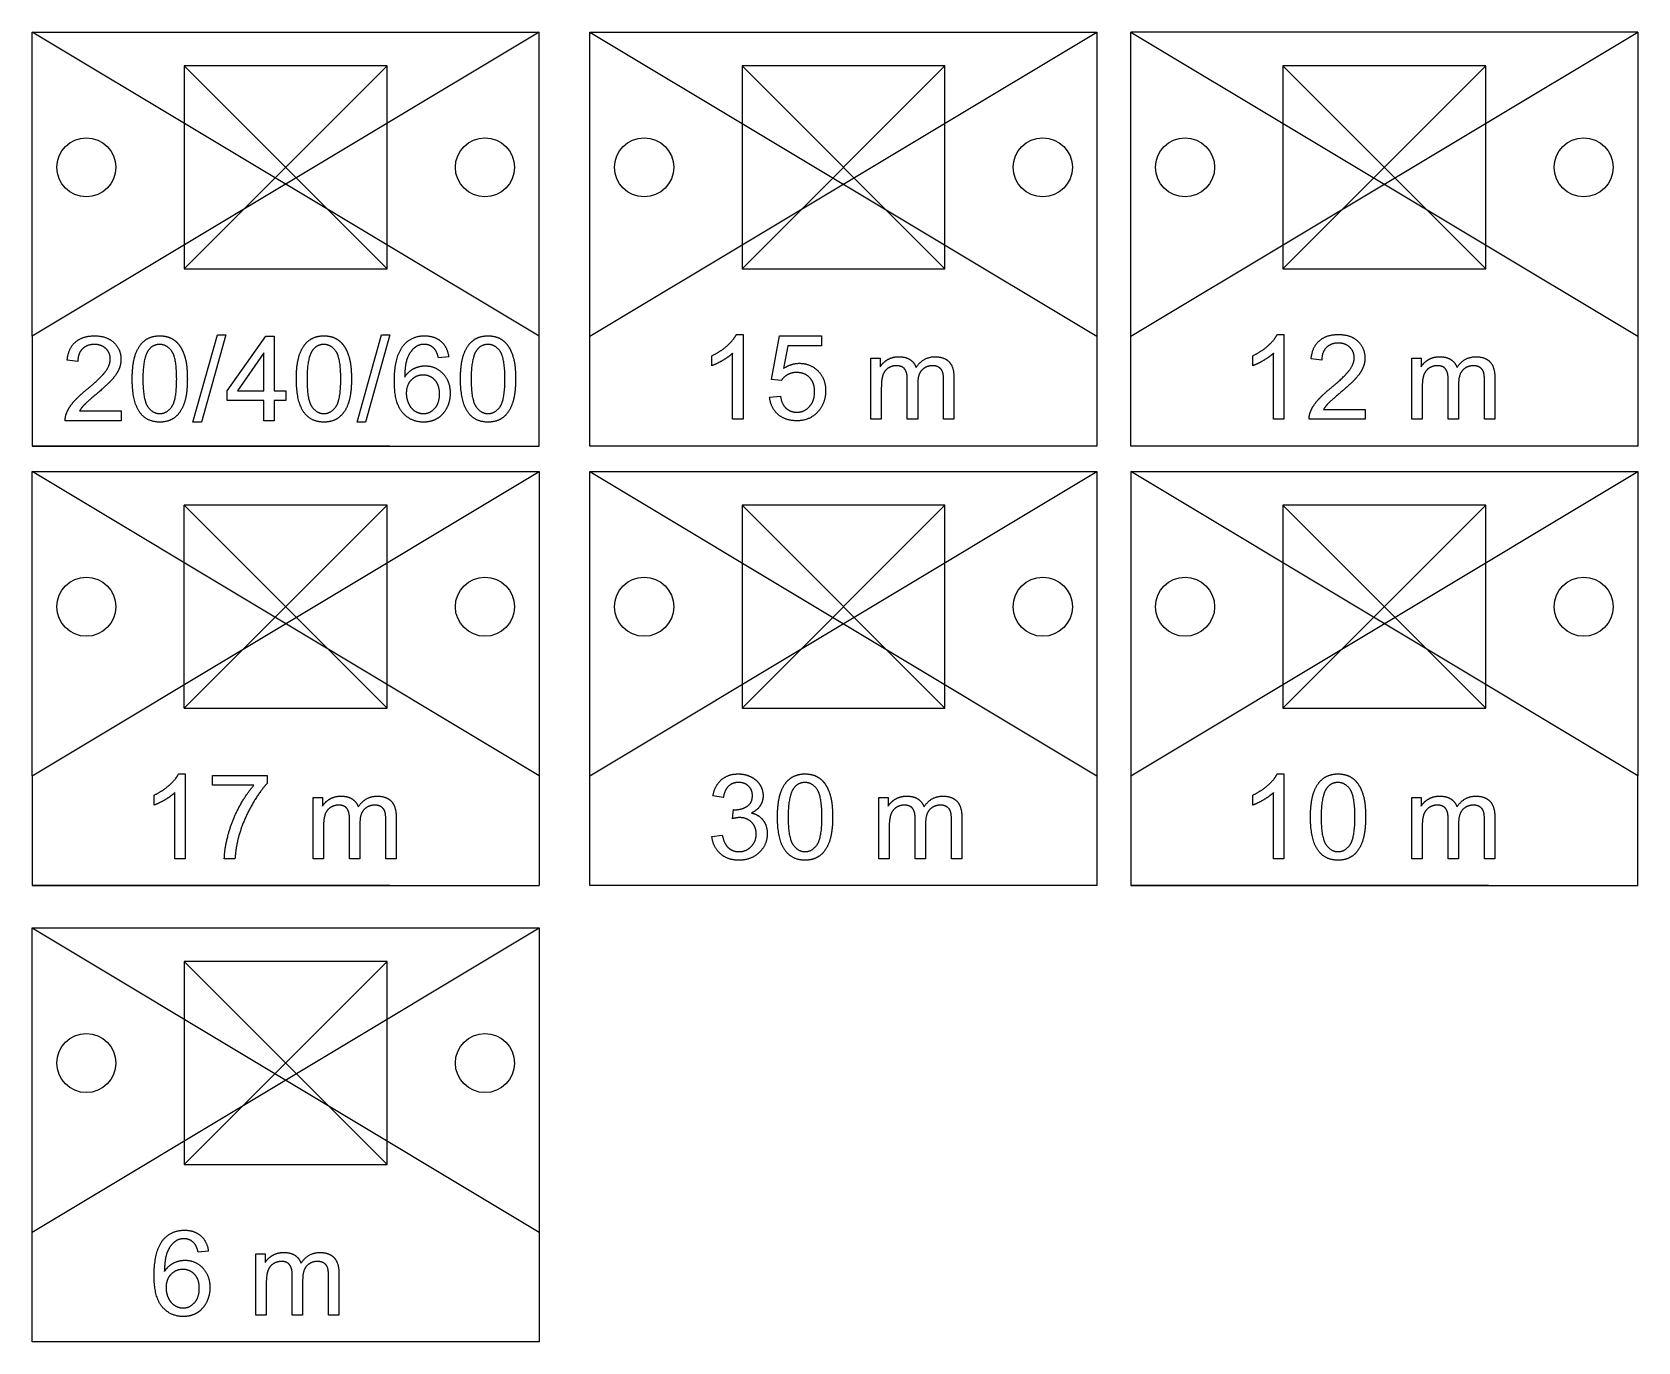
# Model space of a CAD drawing. Header units: millimetres. Extents: x -48 to 47, y -69.5 to 8.
import ezdxf

# ---------------------------------------------------------------- set-up
doc = ezdxf.new("R2010")
doc.units = ezdxf.units.MM
doc.layers.get('0').update_dxf_attribs({"linetype": 'CONTINUOUS'})

msp = doc.modelspace()

# ---------------------------------------------------------------- linework, layer by layer
for p, q in [((-18, -10), (-48, 8)), ((-48, 8), (-18, 8)), ((-48, -10), (-48, 8)), ((-15, 8), (15, 8)), ((-15, -10), (15, 8)), ((15, 8), (15, -10)), ((17, -10), (17, 8)), ((47, 8), (47, -10)), ((-27, 6), (-39, -6)), ((-39, 6), (-39, -6)), ((6, 6), (-6, -6)), ((-6, 6), (6, -6)), ((38, 6), (26, -6)), ((26, 6), (26, -6)), ((-39, -6), (-27, -6)), ((26, -6), (38, -6)), ((-6.337, -9.892), (-5.942, -9.892)), ((-5.942, -9.892), (-5.942, -14.912)), ((-4.26, -12.548), (-3.776, -9.98)), ((-3.776, -9.98), (-1.289, -9.98)), ((-1.289, -9.98), (-1.289, -10.567)), ((25.663, -9.892), (26.058, -9.892)), ((26.058, -9.892), (26.058, -14.912)), ((-23.356, -11.216), (-23.967, -11.264)), ((-7.783, -11.74), (-7.783, -11.147)), ((-6.555, -14.912), (-6.555, -11)), ((-3.285, -10.567), (-3.554, -11.911)), ((-1.289, -10.567), (-3.285, -10.567)), ((1.627, -14.912), (1.627, -11.29)), ((1.627, -11.29), (2.176, -11.29)), ((2.176, -11.29), (2.176, -11.798)), ((24.217, -11.74), (24.217, -11.147)), ((25.445, -14.912), (25.445, -11)), ((28.299, -11.402), (27.668, -11.338)), ((33.627, -14.912), (33.627, -11.29)), ((33.627, -11.29), (34.176, -11.29)), ((34.176, -11.29), (34.176, -11.798)), ((-45.294, -11.482), (-45.925, -11.417)), ((-3.684, -12.623), (-4.26, -12.548)), ((2.241, -13.033), (2.241, -14.912)), ((3.779, -14.912), (3.779, -12.559)), ((4.393, -12.808), (4.393, -14.912)), ((5.924, -14.912), (5.924, -12.63)), ((6.535, -12.426), (6.535, -14.912)), ((34.241, -13.033), (34.241, -14.912)), ((35.779, -14.912), (35.779, -12.559)), ((36.393, -12.808), (36.393, -14.912)), ((37.924, -14.912), (37.924, -12.63)), ((38.535, -12.426), (38.535, -14.912)), ((-4.369, -13.602), (-3.725, -13.548)), ((-42.736, -14.992), (-46.041, -14.992)), ((-45.188, -14.402), (-42.736, -14.402)), ((-42.736, -14.402), (-42.736, -14.992)), ((-5.942, -14.912), (-6.555, -14.912)), ((2.241, -14.912), (1.627, -14.912)), ((4.393, -14.912), (3.779, -14.912)), ((6.535, -14.912), (5.924, -14.912)), ((26.058, -14.912), (25.445, -14.912)), ((30.857, -14.912), (27.552, -14.912)), ((28.405, -14.322), (30.857, -14.322)), ((30.857, -14.322), (30.857, -14.912)), ((34.241, -14.912), (33.627, -14.912)), ((36.393, -14.912), (35.779, -14.912)), ((38.535, -14.912), (37.924, -14.912)), ((-26.836, -16.5), (-48, -16.5)), ((6.164, -16.5), (-15, -16.5)), ((38.164, -16.5), (17, -16.5)), ((-48, -36), (-48, -18)), ((-48, -36), (-18, -18)), ((-15, -36), (15, -18)), ((-15, -18), (15, -18)), ((15, -18), (15, -36)), ((17, -36), (47, -18)), ((17, -18), (47, -18)), ((47, -18), (47, -36)), ((-27, -20), (-39, -20)), ((6, -20), (-6, -20)), ((6, -20), (-6, -32)), ((6, -32), (6, -20)), ((26, -20), (26, -32)), ((26, -20), (38, -32)), ((38, -20), (26, -20)), ((-39, -32), (-27, -32)), ((-48, -36), (-48, -42.5)), ((-39.337, -35.892), (-38.942, -35.892)), ((-38.942, -35.892), (-38.942, -40.912)), ((-37.328, -36.567), (-37.328, -35.977)), ((-37.328, -35.977), (-34.092, -35.977)), ((-34.092, -35.977), (-34.092, -36.454)), ((-18, -36), (-18, -42.5)), ((25.663, -35.892), (26.058, -35.892)), ((26.058, -35.892), (26.058, -40.912)), ((-39.555, -40.912), (-39.555, -37)), ((-34.879, -36.567), (-37.328, -36.567)), ((25.445, -40.912), (25.445, -37)), ((-40.783, -37.74), (-40.783, -37.147)), ((-31.373, -40.912), (-31.373, -37.29)), ((-31.373, -37.29), (-30.824, -37.29)), ((-30.824, -37.29), (-30.824, -37.798)), ((-7.108, -37.297), (-7.722, -37.188)), ((2.094, -40.912), (2.094, -37.29)), ((2.094, -37.29), (2.643, -37.29)), ((2.643, -37.29), (2.643, -37.798)), ((24.217, -37.74), (24.217, -37.147)), ((33.627, -40.912), (33.627, -37.29)), ((33.627, -37.29), (34.176, -37.29)), ((34.176, -37.29), (34.176, -37.798)), ((-29.221, -40.912), (-29.221, -38.559)), ((-28.607, -38.808), (-28.607, -40.912)), ((-27.076, -40.912), (-27.076, -38.63)), ((-26.465, -38.426), (-26.465, -40.912)), ((-6.573, -38.545), (-6.504, -38.006)), ((4.246, -40.912), (4.246, -38.559)), ((4.86, -38.808), (4.86, -40.912)), ((6.391, -40.912), (6.391, -38.63)), ((7.002, -38.426), (7.002, -40.912)), ((35.779, -40.912), (35.779, -38.559)), ((36.393, -38.808), (36.393, -40.912)), ((37.924, -40.912), (37.924, -38.63)), ((38.535, -38.426), (38.535, -40.912)), ((-30.759, -39.033), (-30.759, -40.912)), ((-7.783, -39.592), (-7.169, -39.51)), ((2.708, -39.033), (2.708, -40.912)), ((34.241, -39.033), (34.241, -40.912)), ((-38.942, -40.912), (-39.555, -40.912)), ((-35.998, -40.912), (-36.629, -40.912)), ((-30.759, -40.912), (-31.373, -40.912)), ((-28.607, -40.912), (-29.221, -40.912)), ((-26.465, -40.912), (-27.076, -40.912)), ((2.708, -40.912), (2.094, -40.912)), ((4.86, -40.912), (4.246, -40.912)), ((7.002, -40.912), (6.391, -40.912)), ((26.058, -40.912), (25.445, -40.912)), ((34.241, -40.912), (33.627, -40.912)), ((36.393, -40.912), (35.779, -40.912)), ((38.535, -40.912), (37.924, -40.912)), ((-48, -42.5), (-18, -42.5)), ((-26.836, -42.5), (-48, -42.5)), ((6.164, -42.5), (-15, -42.5)), ((38.164, -42.5), (17, -42.5)), ((-48, -63), (-18, -45)), ((-48, -45), (-18, -45)), ((-18, -45), (-18, -63)), ((-39, -47), (-39, -59)), ((-27, -47), (-39, -47)), ((-39, -47), (-27, -59)), ((-37.57, -64.136), (-38.181, -64.184)), ((-34.76, -67.912), (-34.76, -64.29)), ((-34.76, -64.29), (-34.211, -64.29)), ((-34.211, -64.29), (-34.211, -64.798)), ((-29.852, -65.426), (-29.852, -67.912)), ((-34.146, -66.033), (-34.146, -67.912)), ((-32.608, -67.912), (-32.608, -65.559)), ((-31.994, -65.808), (-31.994, -67.912)), ((-30.463, -67.912), (-30.463, -65.63)), ((-34.146, -67.912), (-34.76, -67.912)), ((-31.994, -67.912), (-32.608, -67.912)), ((-29.852, -67.912), (-30.463, -67.912)), ((-26.836, -69.5), (-48, -69.5))]:
    msp.add_line(p, q)
for points in [[(-48, -16.5), (-18, -16.5), (-18, -10), (-18, 8), (-48, -10)], [(-15, -10), (-15, 8), (15, -10), (15, -16.5), (-15, -16.5)], [(47, -10), (47, -16.5), (17, -16.5), (17, -10), (47, 8), (17, 8)], [(-27, -6), (-27, 6), (-39, 6)], [(6, 6), (-6, 6), (-6, -6), (6, -6)], [(38, -6), (38, 6), (26, 6)], [(-38.483, -15.077), (-37.033, -9.907), (-36.542, -9.907), (-37.988, -15.077)], [(-34.284, -14.992), (-34.284, -13.795), (-36.453, -13.795), (-36.453, -13.232), (-34.172, -9.992), (-33.67, -9.992), (-33.67, -13.232), (-32.995, -13.232), (-32.995, -13.795), (-33.67, -13.795), (-33.67, -14.992)], [(-28.772, -15.077), (-27.323, -9.907), (-26.832, -9.907), (-28.278, -15.077)], [(-34.284, -13.232), (-34.284, -10.977), (-35.85, -13.232)], [(-18, -36), (-48, -18), (-18, -18)], [(15, -36), (15, -42.5), (-15, -42.5), (-15, -36), (-15, -18)], [(47, -36), (17, -18), (17, -36), (17, -42.5), (47, -42.5)], [(-27, -32), (-27, -20), (-39, -32), (-39, -20)], [(-6, -32), (6, -32), (-6, -20)], [(38, -32), (38, -20), (26, -32)], [(-18, -63), (-18, -69.5), (-48, -69.5), (-48, -63), (-48, -45)], [(-27, -47), (-39, -59), (-27, -59)]]:
    msp.add_lwpolyline(points, close=True)
for centre in [(-44.792, 0), (-21.208, 0), (-11.792, 0), (11.792, 0), (20.208, 0), (43.792, 0), (-44.792, -26), (-21.208, -26), (-11.792, -26), (11.792, -26), (20.208, -26), (43.792, -26), (-44.792, -53), (-21.208, -53)]:
    msp.add_circle(centre, 1.75)
for points in [[(-45.925, -11.417), (-45.86, -10.711), (-45.437, -10.341)], [(-45.437, -10.341), (-45.014, -9.971), (-44.301, -9.971)], [(-44.301, -9.971), (-43.581, -9.971), (-43.162, -10.37)], [(-43.162, -10.37), (-42.742, -10.769), (-42.742, -11.359)], [(-41.895, -11.099), (-41.712, -10.558), (-41.353, -10.265)], [(-41.353, -10.265), (-40.993, -9.971), (-40.447, -9.971)], [(-40.447, -9.971), (-40.045, -9.971), (-39.741, -10.133)], [(-39.741, -10.133), (-39.438, -10.295), (-39.24, -10.601)], [(-32.185, -11.099), (-32.002, -10.558), (-31.643, -10.265)], [(-31.643, -10.265), (-31.283, -9.971), (-30.737, -9.971)], [(-30.737, -9.971), (-30.335, -9.971), (-30.031, -10.133)], [(-30.031, -10.133), (-29.727, -10.295), (-29.53, -10.601)], [(-26.034, -10.544), (-25.566, -9.971), (-24.775, -9.971)], [(-24.775, -9.971), (-24.185, -9.971), (-23.808, -10.302)], [(-23.808, -10.302), (-23.431, -10.633), (-23.356, -11.216)], [(-22.475, -11.099), (-22.292, -10.558), (-21.932, -10.265)], [(-21.932, -10.265), (-21.573, -9.971), (-21.027, -9.971)], [(-21.027, -9.971), (-20.624, -9.971), (-20.321, -10.133)], [(-20.321, -10.133), (-20.017, -10.295), (-19.82, -10.601)], [(-6.883, -10.56), (-6.497, -10.216), (-6.337, -9.892)], [(25.117, -10.56), (25.503, -10.216), (25.663, -9.892)], [(27.668, -11.338), (27.733, -10.632), (28.156, -10.262)], [(28.156, -10.262), (28.579, -9.892), (29.292, -9.892)], [(29.278, -10.4), (28.835, -10.4), (28.569, -10.666)], [(29.959, -10.65), (29.698, -10.4), (29.278, -10.4)], [(29.292, -9.892), (30.011, -9.892), (30.431, -10.291)], [(30.431, -10.291), (30.85, -10.69), (30.85, -11.28)], [(-45.024, -10.746), (-45.29, -11.012), (-45.294, -11.482)], [(-44.315, -10.48), (-44.758, -10.48), (-45.024, -10.746)], [(-43.634, -10.73), (-43.895, -10.48), (-44.315, -10.48)], [(-43.66, -12.084), (-43.373, -11.694), (-43.373, -11.346)], [(-43.373, -11.346), (-43.373, -10.981), (-43.634, -10.73)], [(-42.742, -11.359), (-42.742, -11.66), (-42.865, -11.949)], [(-42.077, -12.526), (-42.077, -11.639), (-41.895, -11.099)], [(-41.129, -10.838), (-41.446, -11.295), (-41.446, -12.526)], [(-40.454, -10.48), (-40.877, -10.48), (-41.129, -10.838)], [(-39.736, -10.885), (-40.024, -10.48), (-40.454, -10.48)], [(-39.448, -12.526), (-39.448, -11.291), (-39.736, -10.885)], [(-39.24, -10.601), (-39.042, -10.906), (-38.929, -11.344)], [(-38.929, -11.344), (-38.817, -11.782), (-38.817, -12.526)], [(-32.367, -12.526), (-32.367, -11.639), (-32.185, -11.099)], [(-31.419, -10.838), (-31.736, -11.295), (-31.736, -12.526)], [(-30.744, -10.48), (-31.167, -10.48), (-31.419, -10.838)], [(-30.026, -10.885), (-30.314, -10.48), (-30.744, -10.48)], [(-29.738, -12.526), (-29.738, -11.291), (-30.026, -10.885)], [(-29.53, -10.601), (-29.332, -10.906), (-29.219, -11.344)], [(-29.219, -11.344), (-29.107, -11.782), (-29.107, -12.526)], [(-26.569, -12.652), (-26.569, -11.203), (-26.034, -10.544)], [(-25.785, -11.257), (-25.952, -11.663), (-25.959, -12.413)], [(-25.328, -10.64), (-25.618, -10.851), (-25.785, -11.257)], [(-24.813, -10.476), (-25.106, -10.476), (-25.328, -10.64)], [(-24.199, -10.739), (-24.448, -10.476), (-24.813, -10.476)], [(-23.967, -11.264), (-24.049, -10.902), (-24.199, -10.739)], [(-22.657, -12.526), (-22.657, -11.639), (-22.475, -11.099)], [(-21.709, -10.838), (-22.026, -11.295), (-22.026, -12.526)], [(-21.034, -10.48), (-21.457, -10.48), (-21.709, -10.838)], [(-20.316, -10.885), (-20.604, -10.48), (-21.034, -10.48)], [(-20.028, -12.526), (-20.028, -11.291), (-20.316, -10.885)], [(-19.82, -10.601), (-19.622, -10.906), (-19.509, -11.344)], [(-19.509, -11.344), (-19.397, -11.782), (-19.397, -12.526)], [(-7.783, -11.147), (-7.268, -10.905), (-6.883, -10.56)], [(-6.555, -11), (-6.777, -11.211), (-7.137, -11.423)], [(2.176, -11.798), (2.346, -11.532), (2.629, -11.37)], [(2.629, -11.37), (2.912, -11.208), (3.274, -11.208)], [(3.274, -11.208), (3.676, -11.208), (3.934, -11.375)], [(3.934, -11.375), (4.191, -11.542), (4.297, -11.842)], [(4.297, -11.842), (4.727, -11.208), (5.416, -11.208)], [(5.416, -11.208), (5.955, -11.208), (6.245, -11.506)], [(24.217, -11.147), (24.732, -10.905), (25.117, -10.56)], [(25.445, -11), (25.223, -11.211), (24.863, -11.423)], [(28.569, -10.666), (28.303, -10.932), (28.299, -11.402)], [(29.933, -12.004), (30.219, -11.614), (30.219, -11.266)], [(30.219, -11.266), (30.219, -10.901), (29.959, -10.65)], [(30.85, -11.28), (30.85, -11.58), (30.728, -11.87)], [(34.176, -11.798), (34.346, -11.532), (34.629, -11.37)], [(34.629, -11.37), (34.912, -11.208), (35.274, -11.208)], [(35.274, -11.208), (35.676, -11.208), (35.934, -11.375)], [(35.934, -11.375), (36.191, -11.542), (36.297, -11.842)], [(36.297, -11.842), (36.727, -11.208), (37.416, -11.208)], [(37.416, -11.208), (37.955, -11.208), (38.245, -11.506)], [(-44.762, -13.143), (-43.946, -12.475), (-43.66, -12.084)], [(-42.865, -11.949), (-42.988, -12.239), (-43.273, -12.56)], [(-25.959, -12.413), (-25.737, -12.076), (-25.416, -11.912)], [(-24.867, -12.291), (-25.283, -12.291), (-25.573, -12.589)], [(-25.416, -11.912), (-25.096, -11.748), (-24.745, -11.748)], [(-24.172, -12.589), (-24.448, -12.291), (-24.867, -12.291)], [(-24.745, -11.748), (-24.131, -11.748), (-23.699, -12.2)], [(-23.699, -12.2), (-23.268, -12.652), (-23.268, -13.368)], [(-7.137, -11.423), (-7.497, -11.634), (-7.783, -11.74)], [(-3.309, -12.274), (-3.547, -12.409), (-3.684, -12.623)], [(-3.554, -11.911), (-3.104, -11.597), (-2.609, -11.597)], [(-2.773, -12.139), (-3.07, -12.139), (-3.309, -12.274)], [(-2.001, -12.443), (-2.296, -12.139), (-2.773, -12.139)], [(-2.609, -11.597), (-1.955, -11.597), (-1.504, -12.05)], [(-1.504, -12.05), (-1.054, -12.504), (-1.054, -13.217)], [(2.339, -12.276), (2.241, -12.538), (2.241, -13.033)], [(2.658, -11.877), (2.438, -12.013), (2.339, -12.276)], [(3.138, -11.74), (2.878, -11.74), (2.658, -11.877)], [(3.629, -11.945), (3.479, -11.74), (3.138, -11.74)], [(3.779, -12.559), (3.779, -12.149), (3.629, -11.945)], [(4.645, -11.994), (4.393, -12.248), (4.393, -12.808)], [(5.279, -11.74), (4.897, -11.74), (4.645, -11.994)], [(5.648, -11.839), (5.491, -11.74), (5.279, -11.74)], [(5.864, -12.1), (5.805, -11.938), (5.648, -11.839)], [(5.924, -12.63), (5.924, -12.262), (5.864, -12.1)], [(6.245, -11.506), (6.535, -11.805), (6.535, -12.426)], [(24.863, -11.423), (24.503, -11.634), (24.217, -11.74)], [(28.831, -13.063), (29.646, -12.395), (29.933, -12.004)], [(30.728, -11.87), (30.605, -12.16), (30.32, -12.48)], [(34.339, -12.276), (34.241, -12.538), (34.241, -13.033)], [(34.658, -11.877), (34.438, -12.013), (34.339, -12.276)], [(35.138, -11.74), (34.878, -11.74), (34.658, -11.877)], [(35.629, -11.945), (35.479, -11.74), (35.138, -11.74)], [(35.779, -12.559), (35.779, -12.149), (35.629, -11.945)], [(36.645, -11.994), (36.393, -12.248), (36.393, -12.808)], [(37.279, -11.74), (36.897, -11.74), (36.645, -11.994)], [(37.648, -11.839), (37.491, -11.74), (37.279, -11.74)], [(37.864, -12.1), (37.805, -11.938), (37.648, -11.839)], [(37.924, -12.63), (37.924, -12.262), (37.864, -12.1)], [(38.245, -11.506), (38.535, -11.805), (38.535, -12.426)], [(-45.565, -13.9), (-45.287, -13.573), (-44.762, -13.143)], [(-43.273, -12.56), (-43.558, -12.881), (-44.219, -13.44)], [(-41.583, -14.559), (-42.077, -13.934), (-42.077, -12.526)], [(-41.446, -12.526), (-41.446, -13.757), (-41.158, -14.165)], [(-39.736, -14.163), (-39.448, -13.754), (-39.448, -12.526)], [(-38.817, -12.526), (-38.817, -13.406), (-38.998, -13.946)], [(-31.873, -14.559), (-32.367, -13.934), (-32.367, -12.526)], [(-31.736, -12.526), (-31.736, -13.757), (-31.448, -14.165)], [(-30.026, -14.163), (-29.738, -13.754), (-29.738, -12.526)], [(-29.107, -12.526), (-29.107, -13.406), (-29.287, -13.946)], [(-26.085, -14.513), (-26.569, -13.948), (-26.569, -12.652)], [(-25.573, -12.589), (-25.863, -12.887), (-25.863, -13.372)], [(-23.895, -13.406), (-23.895, -12.887), (-24.172, -12.589)], [(-22.163, -14.559), (-22.657, -13.934), (-22.657, -12.526)], [(-22.026, -12.526), (-22.026, -13.757), (-21.738, -14.165)], [(-20.316, -14.163), (-20.028, -13.754), (-20.028, -12.526)], [(-19.397, -12.526), (-19.397, -13.406), (-19.577, -13.946)], [(-2.013, -14.158), (-1.706, -13.824), (-1.706, -13.272)], [(-1.706, -13.272), (-1.706, -12.746), (-2.001, -12.443)], [(-1.054, -13.217), (-1.054, -13.896), (-1.45, -14.39)], [(28.028, -13.821), (28.306, -13.493), (28.831, -13.063)], [(30.32, -12.48), (30.035, -12.801), (29.374, -13.36)], [(-45.969, -14.565), (-45.843, -14.228), (-45.565, -13.9)], [(-44.929, -14.069), (-45.086, -14.235), (-45.188, -14.402)], [(-44.219, -13.44), (-44.772, -13.904), (-44.929, -14.069)], [(-41.158, -14.165), (-40.87, -14.572), (-40.447, -14.572)], [(-40.447, -14.572), (-40.024, -14.572), (-39.736, -14.163)], [(-38.998, -13.946), (-39.178, -14.487), (-39.538, -14.782)], [(-31.448, -14.165), (-31.16, -14.572), (-30.737, -14.572)], [(-30.737, -14.572), (-30.314, -14.572), (-30.026, -14.163)], [(-29.287, -13.946), (-29.468, -14.487), (-29.828, -14.782)], [(-25.863, -13.372), (-25.863, -13.689), (-25.728, -13.979)], [(-25.728, -13.979), (-25.594, -14.269), (-25.352, -14.421)], [(-24.175, -14.258), (-23.895, -13.945), (-23.895, -13.406)], [(-23.471, -14.243), (-23.674, -14.647), (-24.028, -14.862)], [(-23.268, -13.368), (-23.268, -13.839), (-23.471, -14.243)], [(-21.738, -14.165), (-21.45, -14.572), (-21.027, -14.572)], [(-21.027, -14.572), (-20.604, -14.572), (-20.316, -14.163)], [(-19.577, -13.946), (-19.758, -14.487), (-20.118, -14.782)], [(-3.876, -14.615), (-4.308, -14.233), (-4.369, -13.602)], [(-3.725, -13.548), (-3.653, -14.018), (-3.392, -14.255)], [(-2.763, -14.493), (-2.319, -14.493), (-2.013, -14.158)], [(27.624, -14.486), (27.75, -14.148), (28.028, -13.821)], [(28.664, -13.989), (28.507, -14.155), (28.405, -14.322)], [(29.374, -13.36), (28.821, -13.824), (28.664, -13.989)], [(-46.041, -14.992), (-46.047, -14.77), (-45.969, -14.565)], [(-40.447, -15.077), (-41.17, -15.077), (-41.583, -14.559)], [(-39.538, -14.782), (-39.898, -15.077), (-40.447, -15.077)], [(-30.737, -15.077), (-31.46, -15.077), (-31.873, -14.559)], [(-29.828, -14.782), (-30.188, -15.077), (-30.737, -15.077)], [(-24.833, -15.077), (-25.601, -15.077), (-26.085, -14.513)], [(-25.352, -14.421), (-25.109, -14.572), (-24.843, -14.572)], [(-24.843, -14.572), (-24.455, -14.572), (-24.175, -14.258)], [(-24.028, -14.862), (-24.383, -15.077), (-24.833, -15.077)], [(-21.027, -15.077), (-21.75, -15.077), (-22.163, -14.559)], [(-20.118, -14.782), (-20.478, -15.077), (-21.027, -15.077)], [(-2.763, -14.997), (-3.445, -14.997), (-3.876, -14.615)], [(-3.392, -14.255), (-3.131, -14.493), (-2.763, -14.493)], [(-1.45, -14.39), (-1.931, -14.997), (-2.763, -14.997)], [(27.552, -14.912), (27.545, -14.69), (27.624, -14.486)], [(-39.883, -36.56), (-39.497, -36.216), (-39.337, -35.892)], [(-7.21, -36.231), (-6.811, -35.892), (-6.218, -35.892)], [(-6.218, -35.892), (-5.809, -35.892), (-5.464, -36.067)], [(-5.464, -36.067), (-5.12, -36.243), (-4.937, -36.546)], [(-3.177, -36.185), (-2.817, -35.892), (-2.272, -35.892)], [(-2.272, -35.892), (-1.869, -35.892), (-1.566, -36.054)], [(-1.566, -36.054), (-1.262, -36.216), (-1.064, -36.521)], [(25.117, -36.56), (25.503, -36.216), (25.663, -35.892)], [(28.356, -36.185), (28.715, -35.892), (29.261, -35.892)], [(29.261, -35.892), (29.663, -35.892), (29.967, -36.054)], [(29.967, -36.054), (30.271, -36.216), (30.468, -36.521)], [(-40.783, -37.147), (-40.268, -36.905), (-39.883, -36.56)], [(-39.555, -37), (-39.777, -37.211), (-40.137, -37.423)], [(-35.761, -37.875), (-35.347, -37.099), (-34.879, -36.567)], [(-34.092, -36.454), (-34.569, -36.963), (-35.038, -37.805)], [(-7.722, -37.188), (-7.609, -36.57), (-7.21, -36.231)], [(-6.801, -36.621), (-7.04, -36.847), (-7.108, -37.297)], [(-6.204, -36.396), (-6.562, -36.396), (-6.801, -36.621)], [(-5.614, -36.618), (-5.843, -36.396), (-6.204, -36.396)], [(-5.386, -37.177), (-5.386, -36.84), (-5.614, -36.618)], [(-4.937, -36.546), (-4.755, -36.85), (-4.755, -37.191)], [(-3.902, -38.446), (-3.902, -37.559), (-3.72, -37.019)], [(-3.72, -37.019), (-3.537, -36.478), (-3.177, -36.185)], [(-2.954, -36.758), (-3.271, -37.215), (-3.271, -38.446)], [(-2.279, -36.4), (-2.701, -36.4), (-2.954, -36.758)], [(-1.561, -36.806), (-1.849, -36.4), (-2.279, -36.4)], [(-1.272, -38.446), (-1.272, -37.211), (-1.561, -36.806)], [(-1.064, -36.521), (-0.867, -36.826), (-0.754, -37.264)], [(24.217, -37.147), (24.732, -36.905), (25.117, -36.56)], [(25.445, -37), (25.223, -37.211), (24.863, -37.423)], [(27.631, -38.446), (27.631, -37.559), (27.813, -37.019)], [(27.813, -37.019), (27.996, -36.478), (28.356, -36.185)], [(28.579, -36.758), (28.262, -37.215), (28.262, -38.446)], [(29.254, -36.4), (28.831, -36.4), (28.579, -36.758)], [(29.972, -36.806), (29.684, -36.4), (29.254, -36.4)], [(30.26, -38.446), (30.26, -37.211), (29.972, -36.806)], [(30.468, -36.521), (30.666, -36.826), (30.779, -37.264)], [(-40.137, -37.423), (-40.497, -37.634), (-40.783, -37.74)], [(-36.397, -39.486), (-36.176, -38.651), (-35.761, -37.875)], [(-35.038, -37.805), (-35.507, -38.647), (-35.763, -39.538)], [(-30.824, -37.798), (-30.654, -37.532), (-30.371, -37.37)], [(-30.342, -37.877), (-30.562, -38.013), (-30.661, -38.276)], [(-30.371, -37.37), (-30.088, -37.208), (-29.726, -37.208)], [(-29.862, -37.74), (-30.122, -37.74), (-30.342, -37.877)], [(-29.371, -37.945), (-29.521, -37.74), (-29.862, -37.74)], [(-29.726, -37.208), (-29.324, -37.208), (-29.066, -37.375)], [(-29.221, -38.559), (-29.221, -38.149), (-29.371, -37.945)], [(-29.066, -37.375), (-28.809, -37.542), (-28.703, -37.842)], [(-28.703, -37.842), (-28.273, -37.208), (-27.584, -37.208)], [(-28.355, -37.994), (-28.607, -38.248), (-28.607, -38.808)], [(-27.721, -37.74), (-28.103, -37.74), (-28.355, -37.994)], [(-27.352, -37.839), (-27.509, -37.74), (-27.721, -37.74)], [(-27.584, -37.208), (-27.045, -37.208), (-26.755, -37.506)], [(-27.136, -38.1), (-27.195, -37.938), (-27.352, -37.839)], [(-26.755, -37.506), (-26.465, -37.805), (-26.465, -38.426)], [(-6.405, -38.013), (-6.013, -38.013), (-5.699, -37.808)], [(-5.699, -37.808), (-5.386, -37.604), (-5.386, -37.177)], [(-4.929, -37.781), (-5.103, -38.047), (-5.444, -38.204)], [(-4.755, -37.191), (-4.755, -37.515), (-4.929, -37.781)], [(-0.754, -37.264), (-0.641, -37.703), (-0.641, -38.446)], [(2.643, -37.798), (2.814, -37.532), (3.097, -37.37)], [(3.126, -37.877), (2.906, -38.013), (2.807, -38.276)], [(3.097, -37.37), (3.38, -37.208), (3.741, -37.208)], [(3.605, -37.74), (3.346, -37.74), (3.126, -37.877)], [(4.096, -37.945), (3.946, -37.74), (3.605, -37.74)], [(3.741, -37.208), (4.144, -37.208), (4.401, -37.375)], [(4.246, -38.559), (4.246, -38.149), (4.096, -37.945)], [(4.401, -37.375), (4.659, -37.542), (4.764, -37.842)], [(4.764, -37.842), (5.194, -37.208), (5.883, -37.208)], [(5.112, -37.994), (4.86, -38.248), (4.86, -38.808)], [(5.747, -37.74), (5.365, -37.74), (5.112, -37.994)], [(6.115, -37.839), (5.958, -37.74), (5.747, -37.74)], [(5.883, -37.208), (6.422, -37.208), (6.712, -37.506)], [(6.332, -38.1), (6.272, -37.938), (6.115, -37.839)], [(6.712, -37.506), (7.002, -37.805), (7.002, -38.426)], [(24.863, -37.423), (24.503, -37.634), (24.217, -37.74)], [(30.779, -37.264), (30.891, -37.703), (30.891, -38.446)], [(34.176, -37.798), (34.346, -37.532), (34.629, -37.37)], [(34.658, -37.877), (34.438, -38.013), (34.339, -38.276)], [(34.629, -37.37), (34.912, -37.208), (35.274, -37.208)], [(35.138, -37.74), (34.878, -37.74), (34.658, -37.877)], [(35.629, -37.945), (35.479, -37.74), (35.138, -37.74)], [(35.274, -37.208), (35.676, -37.208), (35.934, -37.375)], [(35.779, -38.559), (35.779, -38.149), (35.629, -37.945)], [(35.934, -37.375), (36.191, -37.542), (36.297, -37.842)], [(36.297, -37.842), (36.727, -37.208), (37.416, -37.208)], [(36.645, -37.994), (36.393, -38.248), (36.393, -38.808)], [(37.279, -37.74), (36.897, -37.74), (36.645, -37.994)], [(37.648, -37.839), (37.491, -37.74), (37.279, -37.74)], [(37.416, -37.208), (37.955, -37.208), (38.245, -37.506)], [(37.864, -38.1), (37.805, -37.938), (37.648, -37.839)], [(38.245, -37.506), (38.535, -37.805), (38.535, -38.426)], [(-30.661, -38.276), (-30.759, -38.538), (-30.759, -39.033)], [(-27.076, -38.63), (-27.076, -38.262), (-27.136, -38.1)], [(-6.139, -38.477), (-6.313, -38.477), (-6.573, -38.545)], [(-6.504, -38.006), (-6.443, -38.013), (-6.405, -38.013)], [(-5.437, -38.751), (-5.713, -38.477), (-6.139, -38.477)], [(-5.444, -38.204), (-5, -38.306), (-4.755, -38.629)], [(-5.161, -39.449), (-5.161, -39.026), (-5.437, -38.751)], [(-4.755, -38.629), (-4.509, -38.951), (-4.509, -39.435)], [(-3.407, -40.479), (-3.902, -39.855), (-3.902, -38.446)], [(-3.271, -38.446), (-3.271, -39.677), (-2.983, -40.085)], [(-1.561, -40.083), (-1.272, -39.674), (-1.272, -38.446)], [(-0.641, -38.446), (-0.641, -39.326), (-0.822, -39.867)], [(2.807, -38.276), (2.708, -38.538), (2.708, -39.033)], [(6.391, -38.63), (6.391, -38.262), (6.332, -38.1)], [(28.125, -40.479), (27.631, -39.855), (27.631, -38.446)], [(28.262, -38.446), (28.262, -39.677), (28.55, -40.085)], [(29.972, -40.083), (30.26, -39.674), (30.26, -38.446)], [(30.891, -38.446), (30.891, -39.326), (30.711, -39.867)], [(34.339, -38.276), (34.241, -38.538), (34.241, -39.033)], [(37.924, -38.63), (37.924, -38.262), (37.864, -38.1)], [(-36.629, -40.912), (-36.619, -40.322), (-36.397, -39.486)], [(-35.763, -39.538), (-35.947, -40.165), (-35.998, -40.912)], [(-7.287, -40.608), (-7.722, -40.216), (-7.783, -39.592)], [(-7.169, -39.51), (-7.064, -40.032), (-6.81, -40.262)], [(-5.459, -40.192), (-5.161, -39.892), (-5.161, -39.449)], [(-4.509, -39.435), (-4.509, -40.09), (-4.987, -40.545)], [(-0.822, -39.867), (-1.003, -40.407), (-1.363, -40.702)], [(30.711, -39.867), (30.53, -40.407), (30.17, -40.702)], [(-6.194, -41.001), (-6.852, -41.001), (-7.287, -40.608)], [(-6.81, -40.262), (-6.555, -40.493), (-6.191, -40.493)], [(-4.987, -40.545), (-5.464, -41.001), (-6.194, -41.001)], [(-6.191, -40.493), (-5.757, -40.493), (-5.459, -40.192)], [(-2.272, -40.997), (-2.995, -40.997), (-3.407, -40.479)], [(-2.983, -40.085), (-2.695, -40.493), (-2.272, -40.493)], [(-2.272, -40.493), (-1.849, -40.493), (-1.561, -40.083)], [(-1.363, -40.702), (-1.723, -40.997), (-2.272, -40.997)], [(29.261, -40.997), (28.538, -40.997), (28.125, -40.479)], [(28.55, -40.085), (28.838, -40.493), (29.261, -40.493)], [(29.261, -40.493), (29.684, -40.493), (29.972, -40.083)], [(30.17, -40.702), (29.81, -40.997), (29.261, -40.997)], [(-40.783, -65.572), (-40.783, -64.123), (-40.248, -63.465)], [(-40.248, -63.465), (-39.781, -62.892), (-38.989, -62.892)], [(-39.542, -63.56), (-39.832, -63.772), (-39.999, -64.177)], [(-39.027, -63.396), (-39.32, -63.396), (-39.542, -63.56)], [(-38.413, -63.659), (-38.662, -63.396), (-39.027, -63.396)], [(-38.989, -62.892), (-38.399, -62.892), (-38.022, -63.222)], [(-38.022, -63.222), (-37.646, -63.553), (-37.57, -64.136)], [(-39.999, -64.177), (-40.166, -64.583), (-40.173, -65.334)], [(-38.181, -64.184), (-38.263, -63.823), (-38.413, -63.659)], [(-34.211, -64.798), (-34.04, -64.532), (-33.757, -64.37)], [(-33.757, -64.37), (-33.474, -64.208), (-33.113, -64.208)], [(-33.113, -64.208), (-32.71, -64.208), (-32.453, -64.375)], [(-32.453, -64.375), (-32.195, -64.542), (-32.09, -64.842)], [(-32.09, -64.842), (-31.66, -64.208), (-30.971, -64.208)], [(-30.971, -64.208), (-30.432, -64.208), (-30.142, -64.506)], [(-30.142, -64.506), (-29.852, -64.805), (-29.852, -65.426)], [(-40.173, -65.334), (-39.951, -64.996), (-39.631, -64.832)], [(-39.787, -65.509), (-40.077, -65.808), (-40.077, -66.292)], [(-39.081, -65.211), (-39.497, -65.211), (-39.787, -65.509)], [(-39.631, -64.832), (-39.31, -64.669), (-38.959, -64.669)], [(-38.386, -65.509), (-38.662, -65.211), (-39.081, -65.211)], [(-38.959, -64.669), (-38.345, -64.669), (-37.913, -65.12)], [(-38.109, -66.326), (-38.109, -65.808), (-38.386, -65.509)], [(-37.913, -65.12), (-37.482, -65.572), (-37.482, -66.289)], [(-34.047, -65.276), (-34.146, -65.538), (-34.146, -66.033)], [(-33.728, -64.877), (-33.948, -65.013), (-34.047, -65.276)], [(-33.249, -64.74), (-33.508, -64.74), (-33.728, -64.877)], [(-32.758, -64.945), (-32.908, -64.74), (-33.249, -64.74)], [(-32.608, -65.559), (-32.608, -65.149), (-32.758, -64.945)], [(-31.742, -64.994), (-31.994, -65.248), (-31.994, -65.808)], [(-31.107, -64.74), (-31.489, -64.74), (-31.742, -64.994)], [(-30.739, -64.839), (-30.896, -64.74), (-31.107, -64.74)], [(-30.522, -65.1), (-30.582, -64.938), (-30.739, -64.839)], [(-30.463, -65.63), (-30.463, -65.262), (-30.522, -65.1)], [(-40.299, -67.433), (-40.783, -66.868), (-40.783, -65.572)], [(-40.077, -66.292), (-40.077, -66.609), (-39.943, -66.899)], [(-38.389, -67.179), (-38.109, -66.865), (-38.109, -66.326)], [(-37.482, -66.289), (-37.482, -66.759), (-37.685, -67.163)], [(-39.047, -67.997), (-39.815, -67.997), (-40.299, -67.433)], [(-39.943, -66.899), (-39.808, -67.189), (-39.566, -67.341)], [(-39.566, -67.341), (-39.324, -67.493), (-39.058, -67.493)], [(-39.058, -67.493), (-38.669, -67.493), (-38.389, -67.179)], [(-37.685, -67.163), (-37.888, -67.568), (-38.242, -67.782)], [(-38.242, -67.782), (-38.597, -67.997), (-39.047, -67.997)]]:
    msp.add_open_spline(points, degree=2)

doc.saveas('drawing.dxf')
